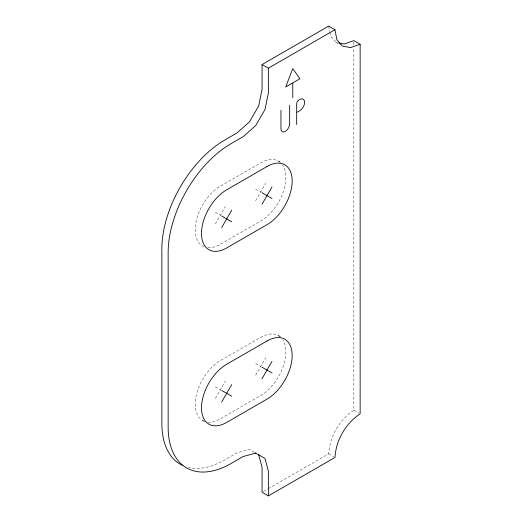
<?xml version="1.0" encoding="UTF-8"?>
<svg xmlns="http://www.w3.org/2000/svg" width="522" height="522" viewBox="0 0 522 522"><rect width="100%" height="100%" fill="white"/><g stroke="black" fill="none" stroke-linecap="round" stroke-linejoin="round"><path stroke-width="0.39" stroke-dasharray="2.61 1.96" d="M268.38 488.625L328.671 453.814C329.767 436.366 339.293 419.864 353.851 410.201L353.851 47.965M215.358 223.964L225.432 206.516M255.649 200.702L265.724 183.255M215.358 398.423L225.432 380.975M255.649 375.161L265.724 357.714M263.473 491.456L267.682 489.029M329.852 32.266L330.589 36.122L336.051 42.399L338.276 42.837M336.051 42.399L340.246 44.827M278.494 161.141L280.588 162.349M255.649 189.075L260.687 191.979M215.358 212.33L220.395 215.24M203.991 246.886L202.588 246.077A35.613 20.56 -60 0 1 197.133 217.543A35.613 20.56 -60 0 1 220.395 186.165L260.687 162.903A35.613 20.56 -60 0 1 280.373 162.486M278.494 335.6L280.588 336.807M353.851 410.201L358.751 413.026M255.649 363.527L260.687 366.437M215.358 386.789L220.395 389.699M328.671 453.814L333.571 456.639M202.588 420.536L204.689 421.75M254.377 452.32L249.477 449.494L236.89 452.868L224.806 459.843A89.027 51.397 -60 0 1 188.442 467.484M328.671 26.1L329.708 31.496M353.851 42.269L353.851 44.709M207.808 247.689A35.613 20.56 -60 0 0 220.395 244.316L260.687 221.054A35.613 20.56 -60 0 0 282.493 164.854M207.808 422.148A35.613 20.56 -60 0 0 220.395 418.774L260.687 395.513A35.613 20.56 -60 0 0 282.891 339.907M203.965 421.221A35.613 20.56 -60 0 1 196.787 393.21A35.613 20.56 -60 0 1 220.395 360.624L260.687 337.362A35.613 20.56 -60 0 1 280.373 336.944"/><path stroke-width="0.78" d="M221.654 227.599L231.729 210.151M261.946 204.337L272.014 186.889M221.654 402.057L231.729 384.61M261.946 378.796L272.014 361.348M182.38 465.35A89.027 51.397 -60 0 1 161.853 423.499L161.853 249.04A89.027 51.397 -60 0 1 224.806 140.007L236.89 133.025L249.477 121.861L258.697 105.901L262.07 89.412L262.07 64.552L328.671 26.1L334.967 29.734L336.886 39.757L342.341 46.034L350.51 47.626L360.147 44.272L360.147 413.835C345.59 423.499 336.057 440 334.967 457.448L268.367 495.9L262.07 492.266L262.07 467.405L258.697 454.812M262.07 64.552L268.367 68.186L334.967 29.734M292.281 83.181L285.651 87.004L292.783 68.623L299.915 78.77L292.783 82.887L292.783 97.705M297.168 112.197L299.765 110.703A6.864 3.961 -60 0 0 304.62 102.292A6.864 3.961 -60 0 0 299.765 99.493L299.021 99.917A3.341 1.925 -60 0 0 296.666 104.008L296.666 124.543M255.773 453.129L243.187 456.502L231.096 463.477A89.027 51.397 -60 0 1 168.149 427.133L168.149 252.674A89.027 51.397 -60 0 1 231.096 143.641L243.187 136.66L255.773 125.495L264.993 109.535L268.367 93.046L268.367 68.186M339.019 42.98L344.22 43.992L353.851 40.638L360.147 44.272M261.946 192.709L272.014 198.523M221.654 215.964L231.729 221.785M261.946 367.162L272.014 372.982M221.654 390.423L231.729 396.244M255.408 452.913L264.993 458.447L268.367 471.04L268.367 495.9M289.664 105.32L289.664 123.805A6.16 3.556 -60 0 1 285.312 131.348A6.16 3.556 -60 0 1 280.953 128.83L280.953 110.351M266.983 166.538L226.692 189.799A35.613 20.56 -60 0 0 201.512 233.412A35.613 20.56 -60 0 0 226.692 247.95L266.983 224.688A35.613 20.56 -60 0 0 292.163 181.075A35.613 20.56 -60 0 0 266.983 166.538M266.983 340.997L226.692 364.258A35.613 20.56 -60 0 0 201.512 407.871A35.613 20.56 -60 0 0 226.692 422.409L266.983 399.147A35.613 20.56 -60 0 0 292.163 355.534A35.613 20.56 -60 0 0 266.983 340.997"/></g></svg>
